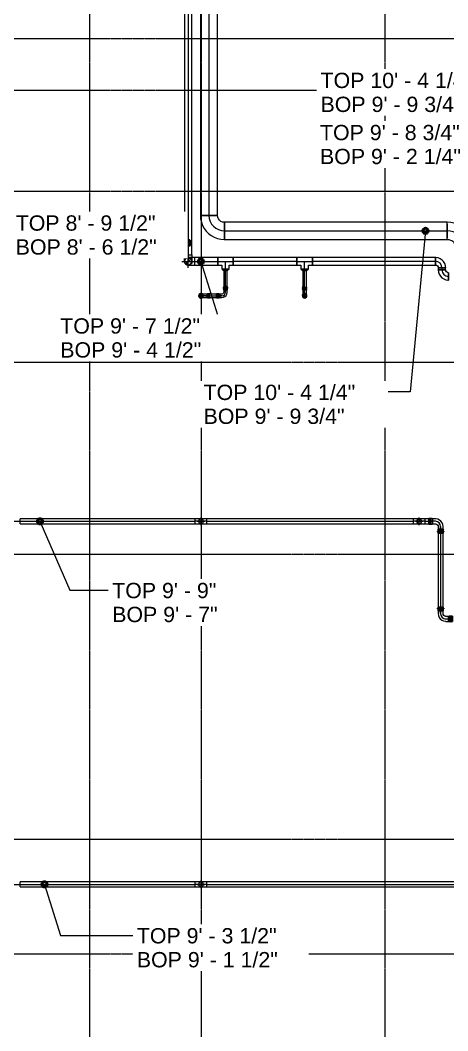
# Model space of a CAD drawing. Header units: inches. Extents: x -3679 to 241, y -496 to 1784.
# Drawn here: x -3081.8 to -2916.7, y 15.3 to 405 of the extents above; entities that cross this region are included whole.
import ezdxf

# ---------------------------------------------------------------- set-up
doc = ezdxf.new("R2010")
doc.units = ezdxf.units.IN
doc.header["$MEASUREMENT"] = 0
doc.linetypes.add('Grid Line', pattern=[0.875, 0.5, -0.125, 0.125, -0.125])
for name, color, linetype, lineweight in [('G-ANNO-DIMS', 111, 'Continuous', 9), ('P-PIPE', 3, 'Continuous', 9), ('P-PIPE-CNTR', 3, 'Continuous', 9), ('S-GRID', 1, 'Continuous', 9)]:
    doc.layers.add(name, color=color, linetype=linetype, lineweight=lineweight)
doc.styles.add('Arial_1', font='arial.ttf', dxfattribs={"height": 5.901198})

# ---------------------------------------------------------------- blocks, each defined once
blk = doc.blocks.new('Elbow - Welded - Generic - Standard-1121388-MAIN LEVEL')
at = {"layer": 'P-PIPE'}
for p, q in [((3.31, 5.98), (-3.31, 5.98)), ((-3.31, 5.98), (3.31, 5.98)), ((-5.98, -3.31), (-5.98, 3.31)), ((-5.98, 3.31), (-5.98, -3.31))]:
    blk.add_line(p, q, dxfattribs=at)
at = {"layer": 'P-PIPE', "flags": 128}
for points in [[(-3.31, 5.98), (-3.41, 5.28), (-3.68, 4.63), (-4.11, 4.08), (-4.68, 3.65), (-5.33, 3.39), (-5.98, 3.31)], [(-5.98, -3.31), (-4.67, -3.22), (-3.38, -2.94), (-2.14, -2.48), (-0.98, -1.85), (0.08, -1.07), (1.01, -0.14), (1.81, 0.91), (2.45, 2.07), (2.92, 3.3), (3.21, 4.59), (3.31, 5.9), (3.31, 5.98)]]:
    blk.add_lwpolyline(points, dxfattribs=at)
blk = doc.blocks.new('Elbow - Welded - Generic - Standard-V15-MAIN LEVEL')
at = {"layer": 'P-PIPE'}
for p, q in [((-2916.97, 326.35), (-2916.97, 321.13)), ((-2916.97, 321.13), (-2916.97, 326.35))]:
    blk.add_line(p, q, dxfattribs=at)
at = {"layer": 'P-PIPE', "flags": 128}
for points in [[(-2907.67, 319.03), (-2907.76, 320.17), (-2908.04, 321.28), (-2908.49, 322.35), (-2909.12, 323.35), (-2909.9, 324.26), (-2910.82, 325.07), (-2911.88, 325.76), (-2913.04, 326.31), (-2914.28, 326.72), (-2915.58, 326.97), (-2916.92, 327.06), (-2916.97, 327.06)], [(-2916.97, 320.43), (-2916.29, 320.38), (-2915.67, 320.22), (-2915.14, 319.99), (-2914.74, 319.73), (-2914.48, 319.46), (-2914.35, 319.23), (-2914.3, 319.06), (-2914.3, 319.03)]]:
    blk.add_lwpolyline(points, dxfattribs=at)
at = {"layer": 'P-PIPE'}
for start_param, end_param in [(0, 3.141593), (3.141593, 6.283185)]:
    blk.add_ellipse((-2910.98, 319.03), major_axis=(3.31, 0), ratio=0.615661, start_param=start_param, end_param=end_param, dxfattribs=at)
blk = doc.blocks.new('Elbow - Welded - Generic - Standard-V8-MAIN LEVEL')
at = {"layer": 'P-PIPE'}
for p, q in [((-2.52, -1.44), (-2.52, 1.44)), ((-2.52, 1.44), (-2.52, -1.44)), ((1.44, 2.52), (-1.44, 2.52)), ((-1.44, 2.52), (1.44, 2.52))]:
    blk.add_line(p, q, dxfattribs=at)
at = {"layer": 'P-PIPE', "flags": 128}
for points in [[(-1.44, 2.52), (-1.53, 2.08), (-1.79, 1.72), (-2.18, 1.49), (-2.52, 1.44)], [(-2.52, -1.44), (-1.67, -1.34), (-0.85, -1.07), (-0.12, -0.62), (0.51, -0.03), (0.99, 0.68), (1.3, 1.48), (1.43, 2.33), (1.44, 2.52)]]:
    blk.add_lwpolyline(points, dxfattribs=at)
blk = doc.blocks.new('Victaulic-VicPress316-Elbow 90-45deg Style P568_P571 - Standard-V7-MAIN LEVEL')
at = {"layer": 'P-PIPE'}
for p, q in [((-3.18, 0.77), (-3.52, 0.77)), ((-3.52, 0.77), (-3.52, -0.77)), ((-3.52, -0.77), (-3.52, 0.77)), ((-2.22, 0.66), (-3.52, 0.66)), ((-3.52, -0.66), (-3.52, 0.66)), ((-3.52, 0.66), (-3.52, -0.66)), ((-3.18, -0.77), (-3.18, 0.77)), ((-3.18, 0.77), (-3.18, -0.77)), ((-2.44, 0.77), (-2.89, 0.77)), ((-2.89, -0.77), (-2.89, 0.77)), ((-2.89, 0.77), (-2.89, -0.77)), ((-1.39, 0.66), (-2.33, 0.66)), ((-2.33, 0), (-2.33, 0.66)), ((-2.33, 0.66), (-2.33, 0)), ((-2.22, -0.66), (-2.22, 0.66)), ((-2.22, 0.66), (-2.22, -0.66)), ((-0.77, 3.52), (-0.77, 3.18)), ((0.77, 3.52), (-0.77, 3.52)), ((-0.77, 3.52), (0.77, 3.52)), ((-0.77, 3.18), (0.77, 3.18)), ((0.77, 3.18), (-0.77, 3.18)), ((-0.77, 2.89), (-0.77, 2.44)), ((-0.77, 2.89), (0.77, 2.89)), ((0.77, 2.89), (-0.77, 2.89)), ((-0.66, 3.52), (-0.66, 2.22)), ((-0.66, 3.52), (0.66, 3.52)), ((0.66, 3.52), (-0.66, 3.52)), ((-0.66, 2.33), (-0.66, 1.39)), ((0, 2.33), (-0.66, 2.33)), ((-0.66, 2.33), (0, 2.33)), ((-0.66, 2.22), (0.66, 2.22)), ((0.66, 2.22), (-0.66, 2.22)), ((0, 2.33), (0.66, 2.33)), ((0.66, 2.33), (0, 2.33)), ((0, 1.39), (0, 2.33)), ((0.66, 2.22), (0.66, 3.52)), ((0.66, 1.39), (0.66, 2.33)), ((0.77, 3.18), (0.77, 3.52)), ((0.77, 2.44), (0.77, 2.89)), ((-3.52, -0.66), (-2.22, -0.66)), ((-3.52, -0.77), (-3.18, -0.77)), ((-2.89, -0.77), (-2.44, -0.77)), ((-2.33, 0), (-2.33, -0.66)), ((-2.33, -0.66), (-2.33, 0)), ((-1.39, 0), (-2.33, 0)), ((-2.33, -0.66), (-1.39, -0.66))]:
    blk.add_line(p, q, dxfattribs=at)
at = {"layer": 'P-PIPE', "flags": 128}
for points in [[(-3.18, 0.77), (-3.11, 0.89), (-2.98, 0.9), (-2.89, 0.79), (-2.89, 0.77)], [(-3.18, 0.77), (-3.18, 0.67), (-3.18, 0.42), (-3.18, 0.07), (-3.18, -0.3), (-3.18, -0.6), (-3.18, -0.75), (-3.18, -0.77)], [(-3.18, -0.77), (-3.18, -0.67), (-3.18, -0.42), (-3.18, -0.07), (-3.18, 0.3), (-3.18, 0.6), (-3.18, 0.75), (-3.18, 0.77)], [(-2.89, -0.77), (-2.89, -0.67), (-2.89, -0.42), (-2.89, -0.07), (-2.89, 0.3), (-2.89, 0.6), (-2.89, 0.75), (-2.89, 0.77)], [(-2.89, 0.77), (-2.89, 0.67), (-2.89, 0.42), (-2.89, 0.07), (-2.89, -0.3), (-2.89, -0.6), (-2.89, -0.75), (-2.89, -0.77)], [(-2.44, 0.77), (-2.24, 0.68), (-2.22, 0.66)], [(-0.66, 1.39), (-0.75, 1.04), (-1, 0.77), (-1.35, 0.66), (-1.39, 0.66)], [(-1.39, -0.66), (-0.78, -0.56), (-0.23, -0.29), (0.22, 0.13), (0.53, 0.67), (0.65, 1.27), (0.66, 1.39)], [(-0.77, 2.89), (-0.89, 2.96), (-0.9, 3.1), (-0.79, 3.18), (-0.77, 3.18)], [(0.77, 3.18), (0.67, 3.18), (0.42, 3.18), (0.07, 3.18), (-0.3, 3.18), (-0.6, 3.18), (-0.75, 3.18), (-0.77, 3.18)], [(-0.77, 3.18), (-0.67, 3.18), (-0.42, 3.18), (-0.07, 3.18), (0.3, 3.18), (0.6, 3.18), (0.75, 3.18), (0.77, 3.18)], [(-0.77, 2.89), (-0.67, 2.89), (-0.42, 2.89), (-0.07, 2.89), (0.3, 2.89), (0.6, 2.89), (0.75, 2.89), (0.77, 2.89)], [(0.77, 2.89), (0.67, 2.89), (0.42, 2.89), (0.07, 2.89), (-0.3, 2.89), (-0.6, 2.89), (-0.75, 2.89), (-0.77, 2.89)], [(-0.66, 2.22), (-0.77, 2.41), (-0.77, 2.44)], [(0.77, 2.44), (0.68, 2.24), (0.66, 2.22)], [(0.77, 3.18), (0.89, 3.11), (0.9, 2.98), (0.79, 2.89), (0.77, 2.89)], [(-2.89, -0.77), (-2.96, -0.89), (-3.1, -0.9), (-3.18, -0.79), (-3.18, -0.77)], [(-2.22, -0.66), (-2.41, -0.77), (-2.44, -0.77)]]:
    blk.add_lwpolyline(points, dxfattribs=at)
at = {"layer": 'P-PIPE'}
blk.add_arc((-1.39, 1.39), 1.39, 270, 0, dxfattribs=at)
blk = doc.blocks.new('Victaulic-VicPress316-Elbow 90-45deg Style P568_P571 - Standard-523083-MAIN LEVEL')
at = {"layer": 'P-PIPE'}
for p, q in [((-436.17, 302.52), (-436.17, 302.18)), ((-436.17, 301.89), (-436.17, 301.44)), ((-436.06, 302.52), (-436.06, 301.22)), ((-436.06, 301.33), (-436.06, 300.39)), ((-436.06, 301.33), (-435.41, 301.33)), ((-435.41, 301.33), (-436.06, 301.33)), ((-435.41, 302.52), (-435.41, 302.52)), ((-435.41, 302.52), (-435.41, 302.52)), ((-435.41, 302.52), (-435.41, 302.52)), ((-435.41, 302.52), (-435.41, 302.52)), ((-435.41, 302.18), (-435.41, 302.18)), ((-435.41, 302.18), (-435.41, 302.18)), ((-435.41, 301.89), (-435.41, 301.89)), ((-435.41, 301.89), (-435.41, 301.89)), ((-435.41, 301.33), (-434.75, 301.33)), ((-434.75, 301.33), (-435.41, 301.33)), ((-435.41, 300.39), (-435.41, 301.33)), ((-435.41, 301.22), (-435.41, 301.22)), ((-435.41, 301.22), (-435.41, 301.22)), ((-435.41, 299), (-435.41, 300.39)), ((-434.75, 301.22), (-434.75, 302.52)), ((-434.75, 300.39), (-434.75, 301.33)), ((-434.64, 302.18), (-434.64, 302.52)), ((-434.64, 301.44), (-434.64, 301.89)), ((-435.41, 299), (-435.41, 299))]:
    blk.add_line(p, q, dxfattribs=at)
at = {"layer": 'P-PIPE', "flags": 128}
for points in [[(-436.17, 301.89), (-436.29, 301.96), (-436.3, 302.1), (-436.19, 302.18), (-436.17, 302.18)], [(-436.17, 302.18), (-436.08, 302.18), (-435.83, 302.18), (-435.47, 302.18), (-435.41, 302.18)], [(-435.41, 302.18), (-435.77, 302.18), (-436.05, 302.18), (-436.17, 302.18), (-436.17, 302.18)], [(-436.17, 301.89), (-436.08, 301.89), (-435.83, 301.89), (-435.47, 301.89), (-435.41, 301.89)], [(-435.41, 301.89), (-435.77, 301.89), (-436.05, 301.89), (-436.17, 301.89), (-436.17, 301.89)], [(-436.06, 301.22), (-436.17, 301.41), (-436.17, 301.44)], [(-436.06, 300.39), (-436.06, 299.89), (-436.06, 299.46), (-436.06, 299.15), (-436.06, 299.01), (-436.06, 299)], [(-434.64, 302.18), (-434.73, 302.18), (-434.98, 302.18), (-435.34, 302.18), (-435.41, 302.18)], [(-435.41, 302.18), (-435.04, 302.18), (-434.76, 302.18), (-434.64, 302.18), (-434.64, 302.18)], [(-434.64, 301.89), (-434.73, 301.89), (-434.98, 301.89), (-435.34, 301.89), (-435.41, 301.89)], [(-435.41, 301.89), (-435.04, 301.89), (-434.76, 301.89), (-434.64, 301.89), (-434.64, 301.89)], [(-434.64, 301.44), (-434.73, 301.24), (-434.75, 301.22)], [(-434.75, 299), (-434.75, 299.09), (-434.75, 299.36), (-434.75, 299.76), (-434.75, 300.25), (-434.75, 300.39)], [(-434.64, 302.18), (-434.52, 302.11), (-434.51, 301.98), (-434.62, 301.89), (-434.64, 301.89)], [(-435.41, 299.91), (-435.8, 299.82), (-436.12, 299.56), (-436.3, 299.19), (-436.29, 298.78), (-436.1, 298.42), (-435.78, 298.17), (-435.41, 298.09)], [(-435.41, 299.77), (-435.77, 299.67), (-436.05, 299.42), (-436.17, 299.07), (-436.11, 298.7), (-435.88, 298.4), (-435.54, 298.25), (-435.41, 298.23)], [(-435.41, 298.09), (-435.01, 298.18), (-434.69, 298.44), (-434.51, 298.81), (-434.52, 299.22), (-434.71, 299.58), (-435.03, 299.83), (-435.41, 299.91)], [(-435.41, 298.23), (-435.04, 298.33), (-434.76, 298.58), (-434.64, 298.93), (-434.7, 299.3), (-434.93, 299.6), (-435.27, 299.75), (-435.41, 299.77)]]:
    blk.add_lwpolyline(points, dxfattribs=at)
at = {"layer": 'P-PIPE'}
for radius, start, end in [(0.767, 90, 270), (0.767, 90, 270), (0.767, 90, 270), (0.657, 90, 270), (0.657, 90, 270), (0.657, 90, 180), (0.657, 180, 270), (0.767, 270, 90), (0.767, 270, 90), (0.767, 270, 90), (0.658, 270, 90), (0.658, 270, 90), (0.658, 0, 90), (0.658, 270, 0)]:
    blk.add_arc((-435.41, 299), radius, start, end, dxfattribs=at)
blk = doc.blocks.new('Victaulic-VicPress316-Elbow 90-45deg Style P568_P571 - Standard-V5-MAIN LEVEL')
at = {"layer": 'P-PIPE'}
for p, q in [((-559.33, 302.52), (-559.33, 302.18)), ((-559.33, 301.89), (-559.33, 301.44)), ((-559.22, 302.52), (-559.22, 301.22)), ((-559.22, 301.33), (-559.22, 300.39)), ((-558.56, 301.33), (-559.22, 301.33)), ((-559.22, 301.33), (-558.56, 301.33)), ((-558.56, 302.52), (-558.56, 302.52)), ((-558.56, 302.52), (-558.56, 302.52)), ((-558.56, 302.52), (-558.56, 302.52)), ((-558.56, 302.52), (-558.56, 302.52)), ((-558.56, 302.18), (-558.56, 302.18)), ((-558.56, 302.18), (-558.56, 302.18)), ((-558.56, 301.89), (-558.56, 301.89)), ((-558.56, 301.89), (-558.56, 301.89)), ((-557.9, 301.33), (-558.56, 301.33)), ((-558.56, 301.33), (-557.9, 301.33)), ((-558.56, 300.39), (-558.56, 301.33)), ((-558.56, 301.22), (-558.56, 301.22)), ((-558.56, 301.22), (-558.56, 301.22)), ((-558.56, 300.39), (-558.56, 299)), ((-557.9, 301.22), (-557.9, 302.52)), ((-557.9, 300.39), (-557.9, 301.33)), ((-557.79, 302.18), (-557.79, 302.52)), ((-557.79, 301.44), (-557.79, 301.89)), ((-558.56, 299), (-558.56, 299))]:
    blk.add_line(p, q, dxfattribs=at)
at = {"layer": 'P-PIPE', "flags": 128}
for points in [[(-559.33, 301.89), (-559.45, 301.96), (-559.46, 302.1), (-559.35, 302.18), (-559.33, 302.18)], [(-559.33, 302.18), (-559.23, 302.18), (-558.98, 302.18), (-558.63, 302.18), (-558.56, 302.18)], [(-558.56, 302.18), (-558.92, 302.18), (-559.2, 302.18), (-559.32, 302.18), (-559.33, 302.18)], [(-559.33, 301.89), (-559.23, 301.89), (-558.98, 301.89), (-558.63, 301.89), (-558.56, 301.89)], [(-558.56, 301.89), (-558.92, 301.89), (-559.2, 301.89), (-559.32, 301.89), (-559.33, 301.89)], [(-559.22, 301.22), (-559.33, 301.41), (-559.33, 301.44)], [(-559.22, 300.39), (-559.22, 299.89), (-559.22, 299.46), (-559.22, 299.15), (-559.22, 299.01), (-559.22, 299)], [(-557.79, 302.18), (-557.89, 302.18), (-558.14, 302.18), (-558.49, 302.18), (-558.56, 302.18)], [(-558.56, 302.18), (-558.2, 302.18), (-557.92, 302.18), (-557.8, 302.18), (-557.79, 302.18)], [(-557.79, 301.89), (-557.89, 301.89), (-558.14, 301.89), (-558.49, 301.89), (-558.56, 301.89)], [(-558.56, 301.89), (-558.2, 301.89), (-557.92, 301.89), (-557.8, 301.89), (-557.79, 301.89)], [(-557.79, 301.44), (-557.88, 301.24), (-557.9, 301.22)], [(-557.9, 299), (-557.9, 299.09), (-557.9, 299.36), (-557.9, 299.76), (-557.9, 300.25), (-557.9, 300.39)], [(-557.79, 302.18), (-557.67, 302.11), (-557.66, 301.98), (-557.77, 301.89), (-557.79, 301.89)], [(-558.56, 299.91), (-558.96, 299.82), (-559.28, 299.56), (-559.45, 299.19), (-559.45, 298.78), (-559.26, 298.42), (-558.93, 298.17), (-558.56, 298.09)], [(-558.56, 299.77), (-558.92, 299.67), (-559.2, 299.42), (-559.32, 299.07), (-559.26, 298.7), (-559.04, 298.4), (-558.69, 298.25), (-558.56, 298.23)], [(-558.56, 298.09), (-558.16, 298.18), (-557.84, 298.44), (-557.67, 298.81), (-557.67, 299.22), (-557.86, 299.58), (-558.19, 299.83), (-558.56, 299.91)], [(-558.56, 298.23), (-558.2, 298.33), (-557.92, 298.58), (-557.8, 298.93), (-557.86, 299.3), (-558.08, 299.6), (-558.43, 299.75), (-558.56, 299.77)]]:
    blk.add_lwpolyline(points, dxfattribs=at)
at = {"layer": 'P-PIPE'}
for radius, start, end in [(0.767, 90, 270), (0.767, 90, 270), (0.767, 90, 270), (0.658, 90, 270), (0.658, 90, 270), (0.658, 90, 180), (0.658, 180, 270), (0.767, 270, 90), (0.767, 270, 90), (0.767, 270, 90), (0.658, 270, 90), (0.658, 270, 90), (0.658, 0, 90), (0.658, 270, 0)]:
    blk.add_arc((-558.56, 299), radius, start, end, dxfattribs=at)
blk = doc.blocks.new('Elbow - Welded - Generic - Standard-V6-MAIN LEVEL')
at = {"layer": 'P-PIPE'}
blk.add_line((-704.95, 313.74), (-704.95, 313.74), dxfattribs=at)
blk.add_line((-704.95, 313.74), (-704.95, 313.74), dxfattribs=at)
at = {"layer": 'P-PIPE', "flags": 128}
for points in [[(-708.91, 313.74), (-708.81, 314.25), (-708.55, 314.69), (-708.14, 315.01), (-707.65, 315.17), (-707.47, 315.18)], [(-707.47, 312.31), (-707.98, 312.4), (-708.42, 312.66), (-708.74, 313.07), (-708.89, 313.56), (-708.91, 313.74)], [(-707.47, 315.18), (-707.38, 315.18), (-707.1, 315.18), (-706.67, 315.18), (-706.11, 315.18), (-705.47, 315.18), (-704.95, 315.18)], [(-707.47, 315.18), (-706.96, 315.09), (-706.52, 314.82), (-706.2, 314.42), (-706.04, 313.92), (-706.03, 313.74)], [(-706.03, 313.74), (-706.12, 313.23), (-706.39, 312.79), (-706.8, 312.47), (-707.29, 312.32), (-707.47, 312.31)], [(-704.95, 312.31), (-705.63, 312.31), (-706.26, 312.31), (-706.79, 312.31), (-707.18, 312.31), (-707.42, 312.31), (-707.47, 312.31)]]:
    blk.add_lwpolyline(points, dxfattribs=at)
at = {"layer": 'P-PIPE'}
for start, end in [(0, 180), (180, 0)]:
    blk.add_arc((-707.47, 313.74), 1.44, start, end, dxfattribs=at)
blk = doc.blocks.new('Elbow - Welded - Generic - Standard-1127339-MAIN LEVEL')
at = {"layer": 'P-PIPE'}
blk.add_line((-332, 316.26), (-332, 316.26), dxfattribs=at)
blk.add_line((-332, 316.26), (-332, 316.26), dxfattribs=at)
at = {"layer": 'P-PIPE', "flags": 128}
for points in [[(-333.44, 316.26), (-333.44, 315.58), (-333.44, 314.95), (-333.44, 314.42), (-333.44, 314.03), (-333.44, 313.8), (-333.44, 313.74)], [(-330.56, 313.74), (-330.56, 313.84), (-330.56, 314.11), (-330.56, 314.54), (-330.56, 315.1), (-330.56, 315.75), (-330.56, 316.26)]]:
    blk.add_lwpolyline(points, dxfattribs=at)
at = {"layer": 'P-PIPE'}
for start, end in [(90, 270), (270, 90)]:
    blk.add_arc((-332, 313.74), 1.44, start, end, dxfattribs=at)
blk = doc.blocks.new('Victaulic-VicPress316-Elbow 90-45deg Style P568_P571 - Standard-V4-MAIN LEVEL')
at = {"layer": 'P-PIPE'}
for p, q in [((-1.06, 4.55), (-1.06, 4.17)), ((1.06, 4.55), (-1.06, 4.55)), ((-1.06, 4.55), (1.06, 4.55)), ((-1.06, 4.17), (1.06, 4.17)), ((1.06, 4.17), (-1.06, 4.17)), ((-0.95, 4.55), (-0.95, 3.07)), ((-0.95, 4.55), (0.95, 4.55)), ((0.95, 4.55), (-0.95, 4.55)), ((0.95, 3.07), (0.95, 4.55)), ((1.06, 4.17), (1.06, 4.55)), ((-4.17, 1.06), (-4.55, 1.06)), ((-4.55, 1.06), (-4.55, -1.06)), ((-4.55, -1.06), (-4.55, 1.06)), ((-3.07, 0.95), (-4.55, 0.95)), ((-4.55, -0.95), (-4.55, 0.95)), ((-4.55, 0.95), (-4.55, -0.95)), ((-4.17, -1.06), (-4.17, 1.06)), ((-4.17, 1.06), (-4.17, -1.06)), ((-3.29, 1.06), (-3.85, 1.06)), ((-3.85, -1.06), (-3.85, 1.06)), ((-3.85, 1.06), (-3.85, -1.06)), ((-2.02, 0.95), (-3.18, 0.95)), ((-3.18, 0), (-3.18, 0.95)), ((-3.18, 0.95), (-3.18, 0)), ((-3.07, -0.95), (-3.07, 0.95)), ((-3.07, 0.95), (-3.07, -0.95)), ((-1.06, 3.85), (-1.06, 3.29)), ((-1.06, 3.85), (1.06, 3.85)), ((1.06, 3.85), (-1.06, 3.85)), ((-0.95, 3.18), (-0.95, 2.02)), ((0, 3.18), (-0.95, 3.18)), ((-0.95, 3.18), (0, 3.18)), ((-0.95, 3.07), (0.95, 3.07)), ((0.95, 3.07), (-0.95, 3.07)), ((0, 3.18), (0.95, 3.18)), ((0.95, 3.18), (0, 3.18)), ((0, 2.02), (0, 3.18)), ((0.95, 2.02), (0.95, 3.18)), ((1.06, 3.29), (1.06, 3.85)), ((-4.55, -0.95), (-3.07, -0.95)), ((-4.55, -1.06), (-4.17, -1.06)), ((-3.85, -1.06), (-3.29, -1.06)), ((-3.18, 0), (-3.18, -0.95)), ((-3.18, -0.95), (-3.18, 0)), ((-2.02, 0), (-3.18, 0)), ((-3.18, -0.95), (-2.02, -0.95))]:
    blk.add_line(p, q, dxfattribs=at)
at = {"layer": 'P-PIPE', "flags": 128}
for points in [[(-1.06, 3.85), (-1.2, 3.92), (-1.21, 4.08), (-1.08, 4.17), (-1.06, 4.17)], [(1.06, 4.17), (0.97, 4.17), (0.71, 4.17), (0.32, 4.17), (-0.12, 4.17), (-0.54, 4.17), (-0.86, 4.17), (-1.04, 4.17), (-1.06, 4.17)], [(-1.06, 4.17), (-0.97, 4.17), (-0.71, 4.17), (-0.32, 4.17), (0.12, 4.17), (0.54, 4.17), (0.86, 4.17), (1.04, 4.17), (1.06, 4.17)], [(1.06, 4.17), (1.2, 4.1), (1.21, 3.94), (1.08, 3.85), (1.06, 3.85)], [(-4.17, 1.06), (-4.1, 1.2), (-3.94, 1.21), (-3.85, 1.08), (-3.85, 1.06)], [(-4.17, 1.06), (-4.17, 0.97), (-4.17, 0.71), (-4.17, 0.32), (-4.17, -0.12), (-4.17, -0.54), (-4.17, -0.86), (-4.17, -1.04), (-4.17, -1.06)], [(-4.17, -1.06), (-4.17, -0.97), (-4.17, -0.71), (-4.17, -0.32), (-4.17, 0.12), (-4.17, 0.54), (-4.17, 0.86), (-4.17, 1.04), (-4.17, 1.06)], [(-3.85, -1.06), (-3.85, -0.97), (-3.85, -0.71), (-3.85, -0.32), (-3.85, 0.12), (-3.85, 0.54), (-3.85, 0.86), (-3.85, 1.04), (-3.85, 1.06)], [(-3.85, 1.06), (-3.85, 0.97), (-3.85, 0.71), (-3.85, 0.32), (-3.85, -0.12), (-3.85, -0.54), (-3.85, -0.86), (-3.85, -1.04), (-3.85, -1.06)], [(-3.29, 1.06), (-3.09, 0.97), (-3.07, 0.95)], [(-0.95, 2.02), (-1.04, 1.58), (-1.3, 1.22), (-1.69, 1), (-2.02, 0.95)], [(-2.02, -0.95), (-1.28, -0.86), (-0.59, -0.58), (0.02, -0.15), (0.49, 0.43), (0.81, 1.1), (0.94, 1.83), (0.95, 2.02)], [(-1.06, 3.85), (-0.97, 3.85), (-0.71, 3.85), (-0.32, 3.85), (0.12, 3.85), (0.54, 3.85), (0.86, 3.85), (1.04, 3.85), (1.06, 3.85)], [(1.06, 3.85), (0.97, 3.85), (0.71, 3.85), (0.32, 3.85), (-0.12, 3.85), (-0.54, 3.85), (-0.86, 3.85), (-1.04, 3.85), (-1.06, 3.85)], [(-0.95, 3.07), (-1.06, 3.26), (-1.06, 3.29)], [(1.06, 3.29), (0.97, 3.09), (0.95, 3.07)], [(-3.85, -1.06), (-3.92, -1.2), (-4.08, -1.21), (-4.17, -1.08), (-4.17, -1.06)], [(-3.07, -0.95), (-3.26, -1.06), (-3.29, -1.06)]]:
    blk.add_lwpolyline(points, dxfattribs=at)
at = {"layer": 'P-PIPE'}
blk.add_arc((-2.02, 2.02), 2.02, 270, 0, dxfattribs=at)

msp = doc.modelspace()

# ---------------------------------------------------------------- linework, layer by layer
at = {"layer": 'G-ANNO-DIMS'}
for p, q in [((-3021.44, 326.93), (-3027.99, 326.93)), ((-3016.94, 319.12), (-3021.44, 326.93)), ((-2925.34, 323.74), (-2931.27, 261.62)), ((-3012.04, 312), (-3004.31, 287.22)), ((-3004.31, 287.22), (-3010.79, 287.22)), ((-2931.27, 261.62), (-2951.38, 261.62)), ((-3074.17, 211.74), (-3062.67, 185.2)), ((-3062.67, 185.2), (-3047.79, 185.2)), ((-3072.43, 71.74), (-3066.2, 52.07)), ((-3066.2, 52.07), (-3038.29, 52.07))]:
    msp.add_line(p, q, dxfattribs=at)
at = {"layer": 'G-ANNO-DIMS', "lineweight": 50}
for centre in [(-2925.34, 323.74), (-3016.94, 319.12), (-3012.04, 312), (-3074.17, 211.74), (-3072.43, 71.74)]:
    msp.add_circle(centre, 1, dxfattribs=at)
at = {"layer": 'P-PIPE'}
for p, q in [((-3012.25, 533.02), (-3012.25, 329.73)), ((-3005.62, 329.73), (-3005.62, 533.02)), ((-3018.37, 447.01), (-3018.37, 314.52)), ((-3015.5, 314.52), (-3015.5, 447.01)), ((-3012.25, 329.73), (-3005.62, 329.73)), ((-2916.97, 327.06), (-3002.95, 327.06)), ((-3002.95, 320.43), (-3002.95, 327.06)), ((-2916.97, 320.43), (-2916.97, 327.06)), ((-3002.95, 320.43), (-2916.97, 320.43)), ((-3018.37, 314.52), (-3015.5, 314.52)), ((-3005.52, 313.44), (-3014.42, 313.44)), ((-3014.42, 310.56), (-3014.42, 313.44)), ((-3005.52, 310.56), (-3005.52, 313.44)), ((-2999.54, 313.44), (-3005.52, 313.44)), ((-3005.52, 310.56), (-3005.52, 313.44)), ((-3005.52, 313.44), (-3005.52, 310.56)), ((-2999.54, 310.56), (-2999.54, 313.44)), ((-2999.54, 313.44), (-2999.54, 310.56)), ((-2974.99, 313.44), (-2999.54, 313.44)), ((-2999.54, 313.44), (-2999.54, 310.56)), ((-2974.99, 313.44), (-2974.99, 310.56)), ((-2969.01, 313.44), (-2974.99, 313.44)), ((-2974.99, 310.56), (-2974.99, 313.44)), ((-2974.99, 313.44), (-2974.99, 310.56)), ((-2969.01, 310.56), (-2969.01, 313.44)), ((-2969.01, 313.44), (-2969.01, 310.56)), ((-2921.5, 313.44), (-2969.01, 313.44)), ((-2969.01, 313.44), (-2969.01, 310.56)), ((-2921.5, 313.44), (-2921.5, 310.56)), ((-3014.42, 310.56), (-3005.52, 310.56)), ((-3005.52, 310.56), (-3003.97, 310.56)), ((-3003.97, 310.56), (-3003.97, 309.01)), ((-3003.97, 309.01), (-3001.09, 309.01)), ((-3001.09, 309.01), (-3003.97, 309.01)), ((-3003.84, 309.01), (-3003.09, 308.35)), ((-3003.19, 308.35), (-3003.19, 301.05)), ((-3001.87, 308.35), (-3003.19, 308.35)), ((-3001.97, 308.35), (-3001.22, 309.01)), ((-3001.87, 301.05), (-3001.87, 308.35)), ((-3001.09, 310.56), (-2999.54, 310.56)), ((-3001.09, 309.01), (-3001.09, 310.56)), ((-2999.54, 310.56), (-2974.99, 310.56)), ((-2974.99, 310.56), (-2973.44, 310.56)), ((-2973.44, 310.56), (-2973.44, 309.01)), ((-2973.44, 309.01), (-2970.56, 309.01)), ((-2970.56, 309.01), (-2973.44, 309.01)), ((-2973.31, 309.01), (-2972.56, 308.35)), ((-2972.66, 308.35), (-2972.66, 301.05)), ((-2971.34, 308.35), (-2972.66, 308.35)), ((-2971.44, 308.35), (-2970.69, 309.01)), ((-2971.34, 301.05), (-2971.34, 308.35)), ((-2970.56, 310.56), (-2969.01, 310.56)), ((-2970.56, 309.01), (-2970.56, 310.56)), ((-2969.01, 310.56), (-2921.5, 310.56)), ((-2920.42, 309.48), (-2920.42, 308.71)), ((-2920.42, 309.48), (-2917.55, 309.48)), ((-2920.42, 308.71), (-2917.55, 308.71)), ((-2917.55, 308.71), (-2917.55, 309.48)), ((-3001.87, 301.05), (-3003.19, 301.05)), ((-2971.34, 301.05), (-2972.66, 301.05)), ((-3004.86, 299.38), (-3009.67, 299.38)), ((-3009.67, 298.06), (-3009.67, 299.38)), ((-3009.67, 298.06), (-3004.86, 298.06)), ((-3004.86, 298.06), (-3004.86, 299.38)), ((-3014.24, 212.69), (-3081.82, 212.69)), ((-3081.82, 210.79), (-3081.82, 212.69)), ((-3081.82, 210.79), (-3014.24, 210.79)), ((-3009.76, 212.69), (-3014.24, 212.69)), ((-3014.24, 210.79), (-3014.24, 212.69)), ((-3014.24, 210.79), (-3009.76, 210.79)), ((-2929.99, 212.69), (-3009.76, 212.69)), ((-3009.76, 210.79), (-3009.76, 212.69)), ((-3009.76, 210.79), (-2929.99, 210.79)), ((-2925.51, 212.69), (-2929.99, 212.69)), ((-2929.99, 210.79), (-2929.99, 212.69)), ((-2929.99, 210.79), (-2925.51, 210.79)), ((-2922.68, 212.69), (-2925.51, 212.69)), ((-2925.51, 210.79), (-2925.51, 212.69)), ((-2925.51, 210.79), (-2922.68, 210.79)), ((-2922.68, 210.79), (-2922.68, 212.69)), ((-2920.45, 208.56), (-2920.45, 177.3)), ((-2920.45, 208.56), (-2918.55, 208.56)), ((-2918.55, 177.3), (-2918.55, 208.56)), ((-2920.45, 177.3), (-2918.55, 177.3)), ((-3014.24, 72.69), (-3081.82, 72.69)), ((-3081.82, 70.79), (-3081.82, 72.69)), ((-3081.82, 70.79), (-3014.24, 70.79)), ((-3009.76, 72.69), (-3014.24, 72.69)), ((-3014.24, 70.79), (-3014.24, 72.69)), ((-3014.24, 70.79), (-3009.76, 70.79)), ((-2910.24, 72.69), (-3009.76, 72.69)), ((-3009.76, 70.79), (-3009.76, 72.69)), ((-3009.76, 70.79), (-2910.24, 70.79))]:
    msp.add_line(p, q, dxfattribs=at)
for centre, radius, start, end in [((-3016.94, 312), 1.44, 0, 180), ((-3016.94, 312), 1.44, 180, 0), ((-3016.94, 311.28), 0.719, 90, 270), ((-3016.94, 312.72), 0.719, 270, 90), ((-3012, 298.72), 0.657, 0, 180), ((-3012, 298.72), 0.657, 180, 0), ((-3012, 298.39), 0.329, 90, 270), ((-3012, 299.05), 0.329, 270, 90), ((-2972, 298.72), 0.657, 0, 180), ((-2972, 298.72), 0.657, 180, 0), ((-2972, 298.39), 0.329, 90, 270), ((-2972, 299.05), 0.329, 270, 90), ((-3012, 211.74), 0.95, 0, 180), ((-3012, 211.74), 0.951, 0, 180), ((-3012, 211.74), 0.95, 180, 0), ((-3012, 211.74), 0.951, 180, 0), ((-3012, 211.27), 0.475, 90, 270), ((-3012, 212.22), 0.475, 270, 90), ((-2927.75, 211.74), 0.95, 0, 180), ((-2927.75, 211.74), 0.951, 0, 180), ((-2927.75, 211.74), 0.95, 180, 0), ((-2927.75, 211.74), 0.951, 180, 0), ((-2927.75, 211.27), 0.475, 90, 270), ((-2927.75, 212.22), 0.475, 270, 90), ((-3012, 71.74), 0.95, 0, 180), ((-3012, 71.74), 0.951, 0, 180), ((-3012, 71.74), 0.95, 180, 360), ((-3012, 71.74), 0.951, 180, 0), ((-3012, 71.27), 0.475, 90, 270), ((-3012, 72.22), 0.475, 270, 90)]:
    msp.add_arc(centre, radius, start, end, dxfattribs=at)
at = {"layer": 'P-PIPE-CNTR'}
for p, q in [((-3008.94, 533.02), (-3008.94, 329.73)), ((-3008.94, 533.02), (-3008.94, 329.73)), ((-3016.94, 447.01), (-3016.94, 314.52)), ((-3016.94, 447.01), (-3016.94, 314.52)), ((-3002.95, 323.74), (-2916.97, 323.74)), ((-3002.95, 323.74), (-2916.97, 323.74)), ((-3019.44, 312), (-3014.44, 312)), ((-3016.94, 314.52), (-3016.94, 312)), ((-3016.94, 309.5), (-3016.94, 314.5)), ((-3016.94, 312), (-3014.42, 312)), ((-3014.42, 312), (-3005.52, 312)), ((-3014.42, 312), (-3005.52, 312)), ((-3005.52, 312), (-2999.54, 312)), ((-3002.53, 309.01), (-3002.53, 312)), ((-2974.99, 312), (-2999.54, 312)), ((-2974.99, 312), (-2999.54, 312)), ((-2974.99, 312), (-2969.01, 312)), ((-2972, 309.01), (-2972, 312)), ((-2921.5, 312), (-2969.01, 312)), ((-2921.5, 312), (-2969.01, 312)), ((-3002.53, 309.01), (-3002.53, 308.35)), ((-3002.53, 301.05), (-3002.53, 308.35)), ((-3002.53, 301.05), (-3002.53, 308.35)), ((-2972, 309.01), (-2972, 308.35)), ((-2972, 301.05), (-2972, 308.35)), ((-2972, 301.05), (-2972, 308.35)), ((-2918.98, 309.48), (-2918.98, 308.71)), ((-2918.98, 309.48), (-2918.98, 308.71)), ((-3002.53, 300.11), (-3002.53, 302.24)), ((-3002.53, 300.11), (-3002.53, 301.05)), ((-2972, 300.11), (-2972, 302.24)), ((-2972, 300.11), (-2972, 301.05)), ((-2972, 298.72), (-2972, 300.11)), ((-3013, 298.72), (-3011, 298.72)), ((-3012, 297.72), (-3012, 299.72)), ((-3010.61, 298.72), (-3012, 298.72)), ((-3009.67, 298.72), (-3010.61, 298.72)), ((-3009.67, 298.72), (-3004.86, 298.72)), ((-3009.67, 298.72), (-3004.86, 298.72)), ((-3004.86, 298.72), (-3003.92, 298.72)), ((-2973, 298.72), (-2971, 298.72)), ((-2972, 297.72), (-2972, 299.72)), ((-3086.31, 211.74), (-3081.82, 211.74)), ((-3081.82, 211.74), (-3014.24, 211.74)), ((-3081.82, 211.74), (-3014.24, 211.74)), ((-3009.76, 211.74), (-3014.24, 211.74)), ((-3013.5, 211.74), (-3010.5, 211.74)), ((-3012, 210.24), (-3012, 213.24)), ((-3009.76, 211.74), (-2929.99, 211.74)), ((-3009.76, 211.74), (-2929.99, 211.74)), ((-2925.51, 211.74), (-2929.99, 211.74)), ((-2929.25, 211.74), (-2926.25, 211.74)), ((-2927.75, 210.24), (-2927.75, 213.24)), ((-2925.51, 211.74), (-2922.68, 211.74)), ((-2925.51, 211.74), (-2922.68, 211.74)), ((-2921.52, 211.74), (-2924.05, 211.74)), ((-2921.52, 211.74), (-2922.68, 211.74)), ((-2919.5, 208.56), (-2919.5, 209.73)), ((-2919.5, 208.56), (-2919.5, 177.3)), ((-2919.5, 208.56), (-2919.5, 177.3)), ((-2919.5, 177.3), (-2919.5, 176.13)), ((-2917.48, 174.12), (-2916.32, 174.12)), ((-2917.48, 174.12), (-2914.95, 174.12)), ((-3086.31, 71.74), (-3081.82, 71.74)), ((-3081.82, 71.74), (-3014.24, 71.74)), ((-3081.82, 71.74), (-3014.24, 71.74)), ((-3009.76, 71.74), (-3014.24, 71.74)), ((-3013.5, 71.74), (-3010.5, 71.74)), ((-3012, 70.24), (-3012, 73.24)), ((-3009.76, 71.74), (-2910.24, 71.74)), ((-3009.76, 71.74), (-2910.24, 71.74))]:
    msp.add_line(p, q, dxfattribs=at)
for centre, radius, start, end in [((-3002.95, 329.73), 5.98, 180, 270), ((-2921.5, 309.48), 2.52, 0, 90), ((-2916.46, 308.71), 2.52, 180, 270), ((-3003.92, 300.11), 1.39, 270, 0), ((-2921.52, 209.73), 2.02, 0, 90), ((-2917.48, 176.13), 2.02, 180, 270)]:
    msp.add_arc(centre, radius, start, end, dxfattribs=at)
msp.add_ellipse((-2916.97, 319.03), major_axis=(5.98, 0), ratio=0.788011, start_param=0, end_param=1.570796, dxfattribs=at)
at = {"layer": 'S-GRID', "linetype": 'Grid Line'}
for p, q in [((-3055, 1771.74), (-3055, -484.26)), ((-3012, 1771.74), (-3012, -484.26)), ((-2941, 1771.74), (-2941, -484.26)), ((-3666.39, 398), (228, 398)), ((-3666.39, 378), (228, 378)), ((-3666.39, 339), (226, 339)), ((228, 273), (-3666.39, 273)), ((228, 199), (-3666.39, 199)), ((228, 89), (-3666.39, 89)), ((-3666.39, 45), (228, 45))]:
    msp.add_line(p, q, dxfattribs=at)

# ---------------------------------------------------------------- block references
at = {"layer": 'P-PIPE'}
for name, p, rotation in [('Elbow - Welded - Generic - Standard-1121388-MAIN LEVEL', (-3008.94, 323.74), 270), ('Elbow - Welded - Generic - Standard-V6-MAIN LEVEL', (-2703.19, 1019.47), 90), ('Elbow - Welded - Generic - Standard-1127339-MAIN LEVEL', (-3330.68, -20), 270), ('Elbow - Welded - Generic - Standard-V8-MAIN LEVEL', (-2918.98, 312), 90), ('Elbow - Welded - Generic - Standard-V8-MAIN LEVEL', (-2918.98, 306.19), 270), ('Victaulic-VicPress316-Elbow 90-45deg Style P568_P571 - Standard-V5-MAIN LEVEL', (-3311, -259.84), 270), ('Victaulic-VicPress316-Elbow 90-45deg Style P568_P571 - Standard-V4-MAIN LEVEL', (-2919.5, 211.74), 90), ('Victaulic-VicPress316-Elbow 90-45deg Style P568_P571 - Standard-V4-MAIN LEVEL', (-2919.5, 174.12), 270)]:
    msp.add_blockref(name, p, dxfattribs=dict(at, rotation=rotation))
for name, p in [('Elbow - Welded - Generic - Standard-V15-MAIN LEVEL', (0, 0)), ('Victaulic-VicPress316-Elbow 90-45deg Style P568_P571 - Standard-V7-MAIN LEVEL', (-3002.53, 298.72)), ('Victaulic-VicPress316-Elbow 90-45deg Style P568_P571 - Standard-523083-MAIN LEVEL', (-2536.59, -0.28))]:
    msp.add_blockref(name, p, dxfattribs=at)

# ---------------------------------------------------------------- next in the draw order: texts
at = {"layer": 'G-ANNO-DIMS', "char_height": 5.9012, "attachment_point": 1, "line_spacing_factor": 0.938532, "style": 'Arial_1', "bg_fill": 3, "box_fill_scale": 1.25, "bg_fill_color": 0, "bg_fill_transparency": 0}
for s, insert, width in [('TOP 10\' - 4 1/4"\\PBOP 9\' - 9 3/4"', (-2965.86, 384.73), 69.768), ('TOP 9\' - 8 3/4"\\PBOP 9\' - 2 1/4"', (-2966.07, 364.62), 64.872), ('TOP 8\' - 9 1/2"\\PBOP 8\' - 6 1/2"', (-3083.55, 329.73), 64.872), ('TOP 9\' - 7 1/2"\\PBOP 9\' - 4 1/2"', (-3066.35, 290.03), 64.872), ('TOP 10\' - 4 1/4"\\PBOP 9\' - 9 3/4"', (-3011.02, 264.43), 69.768), ('TOP 9\' - 9"\\PBOP 9\' - 7"', (-3046.29, 188.01), 48.456), ('TOP 9\' - 3 1/2"\\PBOP 9\' - 1 1/2"', (-3036.79, 54.88), 64.872)]:
    msp.add_mtext(s, dxfattribs=dict(at, insert=insert, width=width))

doc.saveas('drawing.dxf')
